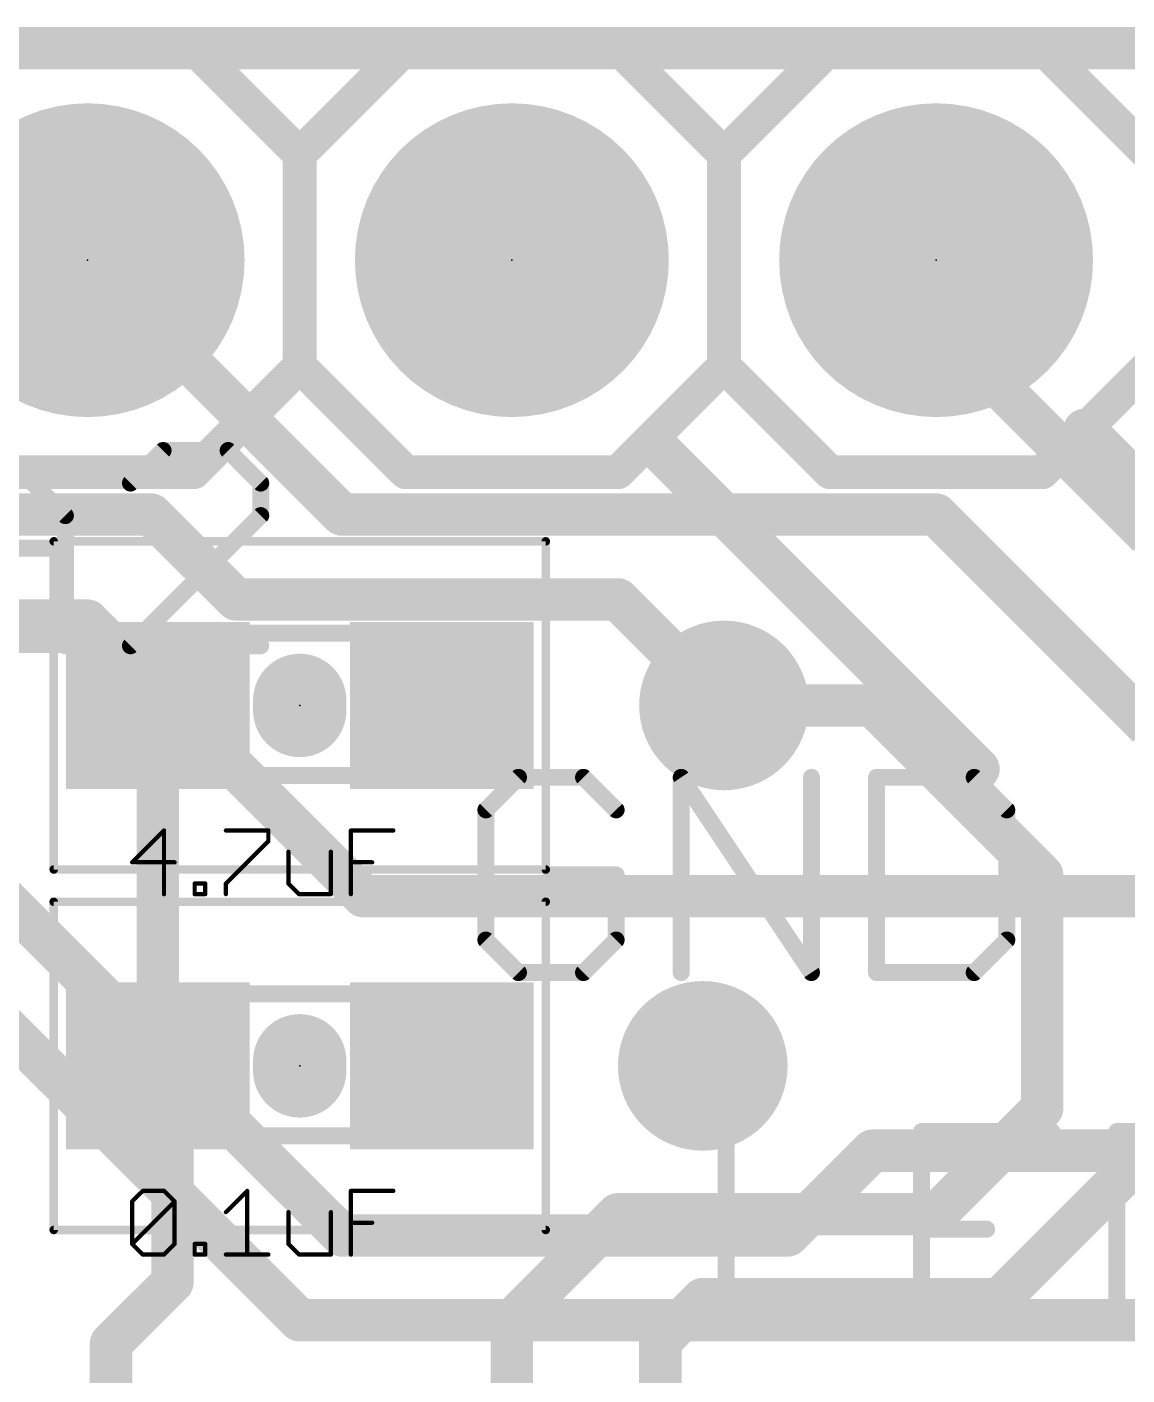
# Model space of a CAD drawing. Extents: x -15 to 92, y -11 to 29.
# Drawn here: x 17.42 to 24, y 21.26 to 29.34 of the extents above; entities that cross this region are included whole.
import ezdxf

# ---------------------------------------------------------------- set-up
doc = ezdxf.new("R2010")
doc.units = 0
for name, color, linetype in [('1', 22, 'CONTINUOUS'), ('16', 175, 'CONTINUOUS'), ('17', 82, 'CONTINUOUS'), ('18', 82, 'CONTINUOUS'), ('20', 7, 'CONTINUOUS'), ('21', 253, 'CONTINUOUS'), ('23', 7, 'CONTINUOUS'), ('27', 253, 'CONTINUOUS'), ('39', 22, 'CONTINUOUS'), ('51', 253, 'CONTINUOUS')]:
    doc.layers.add(name, color=color, linetype=linetype)

# ---------------------------------------------------------------- blocks, each defined once
blk = doc.blocks.new('RECT')
blk.add_solid([(-0.5, -0.5), (0.5, -0.5), (-0.5, 0.5), (0.5, 0.5)])
blk = doc.blocks.new('ROUNDP')
at = {"const_width": 0.5}
blk.add_lwpolyline([(0, -0.25, 1), (0, 0.25, 1), (0, -0.25)], format="xyb", dxfattribs=at)
blk = doc.blocks.new('ROUNDV')
at = {"const_width": 0.5}
blk.add_lwpolyline([(0, -0.25, 1), (0, 0.25, 1), (0, -0.25)], format="xyb", dxfattribs=at)

msp = doc.modelspace()

# ---------------------------------------------------------------- linework, layer by layer
at = {"layer": '1', "const_width": 0.254}
for points in [[(0, 29.21), (46.99, 29.21)], [(17.78, 27.94), (19.304, 26.416)], [(22.86, 27.94), (22.86, 27.559)], [(22.86, 27.559), (24.13, 26.289)], [(19.304, 26.416), (22.86, 26.416)], [(22.86, 26.416), (24.13, 25.146)], [(16.5401, 25.715), (17.758, 25.715)], [(17.758, 25.715), (18.2, 25.273)], [(18.2, 25.273), (18.2, 23.114)], [(22.479, 25.273), (21.59, 25.273)], [(23.495, 24.257), (22.479, 25.273)], [(23.495, 22.86), (23.495, 24.257)], [(18.2, 23.114), (18.288, 23.407)], [(18.288, 23.407), (18.288, 21.818)], [(23.495, 22.86), (22.86, 22.225)], [(23.241, 21.717), (24.13, 22.606)], [(20.955, 22.225), (20.32, 21.59)], [(22.86, 22.225), (20.955, 22.225)], [(18.288, 21.818), (17.92, 21.45)], [(21.209, 21.463), (21.463, 21.717)], [(21.463, 21.717), (23.241, 21.717)], [(20.32, 20.405), (20.32, 21.59)], [(17.92, 21.45), (17.92, 20.405)], [(21.209, 20.494), (21.209, 21.463)]]:
    msp.add_lwpolyline(points, dxfattribs=at)
at = {"layer": '1', "const_width": 0.127}
for points in [[(17.8249, 27.9849, 1), (17.7351, 27.8951)], [(22.9235, 27.94, 1), (22.7965, 27.94)], [(22.9049, 27.6039, 1), (22.8151, 27.5141)], [(22.7965, 27.559, 1), (22.9235, 27.559)], [(19.304, 26.4795, 1), (19.304, 26.3525)], [(19.2591, 26.3711, 1), (19.3489, 26.4609)], [(22.9049, 26.4609, 1), (22.8151, 26.3711)], [(22.86, 26.3525, 1), (22.86, 26.4795)], [(17.8029, 25.7599, 1), (17.7131, 25.6701)], [(17.758, 25.6515, 1), (17.758, 25.7785)], [(18.2635, 25.273, 1), (18.1365, 25.273)], [(18.1551, 25.2281, 1), (18.2449, 25.3179)], [(21.59, 25.3365, 1), (21.59, 25.2095)], [(22.5239, 25.3179, 1), (22.4341, 25.2281)], [(22.479, 25.2095, 1), (22.479, 25.3365)], [(23.5585, 24.257, 1), (23.4315, 24.257)], [(23.4501, 24.2121, 1), (23.5399, 24.3019)], [(18.3515, 23.407, 1), (18.2245, 23.407)], [(18.3488, 23.3887, 1), (18.2272, 23.4253)], [(18.1392, 23.1323, 1), (18.2608, 23.0957)], [(18.1365, 23.114, 1), (18.2635, 23.114)], [(23.5399, 22.8151, 1), (23.4501, 22.9049)], [(23.4315, 22.86, 1), (23.5585, 22.86)], [(20.955, 22.2885, 1), (20.955, 22.1615)], [(20.9999, 22.1801, 1), (20.9101, 22.2699)], [(22.8151, 22.2699, 1), (22.9049, 22.1801)], [(22.86, 22.1615, 1), (22.86, 22.2885)], [(18.3329, 21.7731, 1), (18.2431, 21.8629)], [(18.2245, 21.818, 1), (18.3515, 21.818)], [(21.463, 21.7805, 1), (21.463, 21.6535)], [(21.5079, 21.6721, 1), (21.4181, 21.7619)], [(23.1961, 21.7619, 1), (23.2859, 21.6721)], [(23.241, 21.6535, 1), (23.241, 21.7805)], [(20.3835, 21.59, 1), (20.2565, 21.59)], [(20.2751, 21.6349, 1), (20.3649, 21.5451)], [(17.9835, 21.45, 1), (17.8565, 21.45)], [(21.2725, 21.463, 1), (21.1455, 21.463)], [(21.1641, 21.5079, 1), (21.2539, 21.4181)], [(17.8751, 21.4949, 1), (17.9649, 21.4051)]]:
    msp.add_lwpolyline(points, format="xyb", dxfattribs=at)
at = {"layer": '16', "const_width": 0.254}
for points in [[(0, 29.21), (46.99, 29.21)], [(18.161, 26.416), (14.224, 26.416)], [(18.669, 25.908), (18.161, 26.416)], [(20.955, 25.908), (18.669, 25.908)], [(21.59, 25.273), (20.955, 25.908)], [(17.78, 25.781), (12.319, 25.781)], [(17.78, 25.781), (19.431, 24.13)], [(19.304, 22.098), (16.637, 24.765)], [(29.21, 24.13), (19.431, 24.13)], [(16.764, 23.876), (19.05, 21.59)], [(22.479, 22.606), (21.971, 22.098)], [(28.829, 22.606), (22.479, 22.606)], [(21.971, 22.098), (19.304, 22.098)], [(19.05, 21.59), (27.94, 21.59)]]:
    msp.add_lwpolyline(points, dxfattribs=at)
at = {"layer": '16', "const_width": 0.127}
for points in [[(18.2059, 26.4609, 1), (18.1161, 26.3711)], [(18.161, 26.3525, 1), (18.161, 26.4795)], [(18.669, 25.9715, 1), (18.669, 25.8445)], [(18.6241, 25.8631, 1), (18.7139, 25.9529)], [(20.9999, 25.9529, 1), (20.9101, 25.8631)], [(20.955, 25.8445, 1), (20.955, 25.9715)], [(17.8249, 25.8259, 1), (17.7351, 25.7361)], [(17.78, 25.7175, 1), (17.78, 25.8445)], [(21.5451, 25.2281, 1), (21.6349, 25.3179)], [(19.431, 24.1935, 1), (19.431, 24.0665)], [(19.3861, 24.0851, 1), (19.4759, 24.1749)], [(22.479, 22.6695, 1), (22.479, 22.5425)], [(22.5239, 22.5611, 1), (22.4341, 22.6509)], [(19.304, 22.1615, 1), (19.304, 22.0345)], [(19.2591, 22.0531, 1), (19.3489, 22.1429)], [(21.9261, 22.1429, 1), (22.0159, 22.0531)], [(21.971, 22.0345, 1), (21.971, 22.1615)], [(19.05, 21.6535, 1), (19.05, 21.5265)], [(19.0051, 21.5451, 1), (19.0949, 21.6349)]]:
    msp.add_lwpolyline(points, format="xyb", dxfattribs=at)
at = {"layer": '20', "const_width": 0.2032}
msp.add_lwpolyline([(46.99, 29.21), (0, 29.21)], dxfattribs=at)
at = {"layer": '21'}
for points, const_width in [([(18.415, 29.21), (17.145, 29.21)], 0.2032), ([(19.05, 28.575), (18.415, 29.21)], 0.2032), ([(19.685, 29.21), (19.05, 28.575)], 0.2032), ([(20.955, 29.21), (19.685, 29.21)], 0.2032), ([(21.59, 28.575), (20.955, 29.21)], 0.2032), ([(22.225, 29.21), (21.59, 28.575)], 0.2032), ([(23.495, 29.21), (22.225, 29.21)], 0.2032), ([(24.13, 28.575), (23.495, 29.21)], 0.2032), ([(19.05, 27.305), (19.05, 28.575)], 0.2032), ([(19.05, 28.575), (19.05, 27.305)], 0.2032), ([(21.59, 27.305), (21.59, 28.575)], 0.2032), ([(21.59, 28.575), (21.59, 27.305)], 0.2032), ([(18.415, 26.67), (19.05, 27.305)], 0.2032), ([(19.05, 27.305), (19.685, 26.67)], 0.2032), ([(20.955, 26.67), (21.59, 27.305)], 0.2032), ([(21.59, 27.305), (22.225, 26.67)], 0.2032), ([(23.495, 26.67), (24.13, 27.305)], 0.2032), ([(23.749, 26.924), (24.257, 26.416)], 0.254), ([(23.114, 24.892), (21.209, 26.797)], 0.254), ([(17.2572, 26.7998), (17.647, 26.41)], 0.1016), ([(18.2317, 26.7998), (18.0368, 26.6049)], 0.1016), ([(18.6215, 26.7998), (18.2317, 26.7998)], 0.1016), ([(18.8164, 26.6049), (18.6215, 26.7998)], 0.1016), ([(17.145, 26.67), (18.415, 26.67)], 0.2032), ([(19.685, 26.67), (20.955, 26.67)], 0.2032), ([(22.225, 26.67), (23.495, 26.67)], 0.2032), ([(18.8164, 26.41), (18.8164, 26.6049)], 0.1016), ([(17.647, 26.41), (17.647, 25.6304)], 0.1016), ([(18.0368, 25.6304), (18.8164, 26.41)], 0.1016), ([(16.8674, 26.2151), (17.647, 26.2151)], 0.1016), ([(18.8164, 25.6304), (18.0368, 25.6304)], 0.1016), ([(19.05, 25.3035), (19.05, 25.2425)], 0.5588), ([(20.3595, 24.8422), (20.1646, 24.6473)], 0.1016), ([(20.7493, 24.8422), (20.3595, 24.8422)], 0.1016), ([(20.9442, 24.6473), (20.7493, 24.8422)], 0.1016), ([(21.334, 23.6728), (21.334, 24.8422)], 0.1016), ([(21.334, 24.8422), (22.1136, 23.6728)], 0.1016), ([(22.1136, 23.6728), (22.1136, 24.8422)], 0.1016), ([(22.5034, 24.8422), (22.5034, 23.6728)], 0.1016), ([(23.0881, 24.8422), (22.5034, 24.8422)], 0.1016), ([(23.283, 24.6473), (23.0881, 24.8422)], 0.1016), ([(20.1646, 24.6473), (20.1646, 23.8677)], 0.1016), ([(23.283, 23.8677), (23.283, 24.6473)], 0.1016), ([(20.9442, 24.2575), (20.5544, 24.2575)], 0.1016), ([(20.9442, 23.8677), (20.9442, 24.2575)], 0.1016), ([(20.1646, 23.8677), (20.3595, 23.6728)], 0.1016), ([(20.7493, 23.6728), (20.9442, 23.8677)], 0.1016), ([(23.0881, 23.6728), (23.283, 23.8677)], 0.1016), ([(20.3595, 23.6728), (20.7493, 23.6728)], 0.1016), ([(22.5034, 23.6728), (23.0881, 23.6728)], 0.1016), ([(19.05, 23.1445), (19.05, 23.0835)], 0.5588), ([(21.6036, 22.7204), (21.6036, 21.551)], 0.1016), ([(23.5526, 22.7204), (22.773, 22.7204)], 0.1016), ([(22.773, 22.7204), (22.773, 21.551)], 0.1016), ([(23.9424, 22.7204), (23.9424, 21.551)], 0.1016), ([(24.5271, 22.7204), (23.9424, 22.7204)], 0.1016), ([(22.773, 22.1357), (23.1628, 22.1357)], 0.1016), ([(21.6036, 21.551), (22.3832, 21.551)], 0.1016), ([(22.773, 21.551), (23.5526, 21.551)], 0.1016), ([(23.9424, 21.551), (24.5271, 21.551)], 0.1016)]:
    msp.add_lwpolyline(points, dxfattribs=dict(at, const_width=const_width))
for points, const_width in [([(18.4509, 29.2459, 1), (18.3791, 29.1741)], 0.1016), ([(18.415, 29.1592, 1), (18.415, 29.2608)], 0.1016), ([(19.685, 29.2608, 1), (19.685, 29.1592)], 0.1016), ([(19.7209, 29.1741, 1), (19.6491, 29.2459)], 0.1016), ([(20.9909, 29.2459, 1), (20.9191, 29.1741)], 0.1016), ([(20.955, 29.1592, 1), (20.955, 29.2608)], 0.1016), ([(22.225, 29.2608, 1), (22.225, 29.1592)], 0.1016), ([(22.2609, 29.1741, 1), (22.1891, 29.2459)], 0.1016), ([(23.5309, 29.2459, 1), (23.4591, 29.1741)], 0.1016), ([(23.495, 29.1592, 1), (23.495, 29.2608)], 0.1016), ([(19.1008, 28.575, 1), (18.9992, 28.575)], 0.1016), ([(19.1008, 28.575, 1), (18.9992, 28.575)], 0.1016), ([(21.6408, 28.575, 1), (21.5392, 28.575)], 0.1016), ([(21.6408, 28.575, 1), (21.5392, 28.575)], 0.1016), ([(19.0141, 28.6109, 1), (19.0859, 28.5391)], 0.1016), ([(19.0141, 28.5391, 1), (19.0859, 28.6109)], 0.1016), ([(21.5541, 28.6109, 1), (21.6259, 28.5391)], 0.1016), ([(21.5541, 28.5391, 1), (21.6259, 28.6109)], 0.1016), ([(19.0859, 27.3409, 1), (19.0141, 27.2691)], 0.1016), ([(19.0859, 27.2691, 1), (19.0141, 27.3409)], 0.1016), ([(21.6259, 27.3409, 1), (21.5541, 27.2691)], 0.1016), ([(21.6259, 27.2691, 1), (21.5541, 27.3409)], 0.1016), ([(18.9992, 27.305, 1), (19.1008, 27.305)], 0.1016), ([(18.9992, 27.305, 1), (19.1008, 27.305)], 0.1016), ([(21.5392, 27.305, 1), (21.6408, 27.305)], 0.1016), ([(21.5392, 27.305, 1), (21.6408, 27.305)], 0.1016), ([(23.7939, 26.9689, 1), (23.7041, 26.8791)], 0.127), ([(21.2539, 26.8419, 1), (21.1641, 26.7521)], 0.127), ([(18.2317, 26.8252, 1), (18.2317, 26.7744)], 0.0508), ([(18.2497, 26.7818, 1), (18.2137, 26.8178)], 0.0508), ([(18.6395, 26.8178, 1), (18.6035, 26.7818)], 0.0508), ([(18.6215, 26.7744, 1), (18.6215, 26.8252)], 0.0508), ([(18.3791, 26.7059, 1), (18.4509, 26.6341)], 0.1016), ([(18.415, 26.6192, 1), (18.415, 26.7208)], 0.1016), ([(19.685, 26.7208, 1), (19.685, 26.6192)], 0.1016), ([(19.6491, 26.6341, 1), (19.7209, 26.7059)], 0.1016), ([(20.9191, 26.7059, 1), (20.9909, 26.6341)], 0.1016), ([(20.955, 26.6192, 1), (20.955, 26.7208)], 0.1016), ([(22.225, 26.7208, 1), (22.225, 26.6192)], 0.1016), ([(22.1891, 26.6341, 1), (22.2609, 26.7059)], 0.1016), ([(23.4591, 26.7059, 1), (23.5309, 26.6341)], 0.1016), ([(23.495, 26.6192, 1), (23.495, 26.7208)], 0.1016), ([(18.0188, 26.6229, 1), (18.0548, 26.5869)], 0.0508), ([(18.8418, 26.6049, 1), (18.791, 26.6049)], 0.0508), ([(18.7984, 26.5869, 1), (18.8344, 26.6229)], 0.0508), ([(17.6724, 26.41, 1), (17.6216, 26.41)], 0.0508), ([(17.629, 26.392, 1), (17.665, 26.428)], 0.0508), ([(18.791, 26.41, 1), (18.8418, 26.41)], 0.0508), ([(18.8344, 26.392, 1), (18.7984, 26.428)], 0.0508), ([(17.647, 26.1897, 1), (17.647, 26.2405)], 0.0508), ([(18.0368, 25.6558, 1), (18.0368, 25.605)], 0.0508), ([(18.8164, 25.605, 1), (18.8164, 25.6558)], 0.0508), ([(17.6216, 25.6304, 1), (17.6724, 25.6304)], 0.0508), ([(18.0188, 25.6484, 1), (18.0548, 25.6124)], 0.0508), ([(19.1897, 25.3035, 1), (18.9103, 25.3035)], 0.2794), ([(18.9103, 25.2425, 1), (19.1897, 25.2425)], 0.2794), ([(23.0691, 24.8471, 1), (23.1589, 24.9369)], 0.127), ([(20.3595, 24.8676, 1), (20.3595, 24.8168)], 0.0508), ([(20.3775, 24.8242, 1), (20.3415, 24.8602)], 0.0508), ([(20.7673, 24.8602, 1), (20.7313, 24.8242)], 0.0508), ([(20.7493, 24.8168, 1), (20.7493, 24.8676)], 0.0508), ([(21.3594, 24.8422, 1), (21.3086, 24.8422)], 0.0508), ([(21.3551, 24.8563, 1), (21.3129, 24.8281)], 0.0508), ([(22.139, 24.8422, 1), (22.0882, 24.8422)], 0.0508), ([(22.5288, 24.8422, 1), (22.478, 24.8422)], 0.0508), ([(22.5034, 24.8676, 1), (22.5034, 24.8168)], 0.0508), ([(23.1061, 24.8602, 1), (23.0701, 24.8242)], 0.0508), ([(23.0881, 24.8168, 1), (23.0881, 24.8676)], 0.0508), ([(20.1466, 24.6653, 1), (20.1826, 24.6293)], 0.0508), ([(20.19, 24.6473, 1), (20.1392, 24.6473)], 0.0508), ([(20.9262, 24.6293, 1), (20.9622, 24.6653)], 0.0508), ([(23.3084, 24.6473, 1), (23.2576, 24.6473)], 0.0508), ([(23.265, 24.6293, 1), (23.301, 24.6653)], 0.0508), ([(20.5544, 24.2829, 1), (20.5544, 24.2321)], 0.0508), ([(20.9696, 24.2575, 1), (20.9188, 24.2575)], 0.0508), ([(20.9442, 24.2321, 1), (20.9442, 24.2829)], 0.0508), ([(20.1826, 23.8857, 1), (20.1466, 23.8497)], 0.0508), ([(20.9622, 23.8497, 1), (20.9262, 23.8857)], 0.0508), ([(23.301, 23.8497, 1), (23.265, 23.8857)], 0.0508), ([(20.1392, 23.8677, 1), (20.19, 23.8677)], 0.0508), ([(20.9188, 23.8677, 1), (20.9696, 23.8677)], 0.0508), ([(23.2576, 23.8677, 1), (23.3084, 23.8677)], 0.0508), ([(20.3595, 23.6982, 1), (20.3595, 23.6474)], 0.0508), ([(20.3415, 23.6548, 1), (20.3775, 23.6908)], 0.0508), ([(20.7313, 23.6908, 1), (20.7673, 23.6548)], 0.0508), ([(20.7493, 23.6474, 1), (20.7493, 23.6982)], 0.0508), ([(21.3086, 23.6728, 1), (21.3594, 23.6728)], 0.0508), ([(22.0882, 23.6728, 1), (22.139, 23.6728)], 0.0508), ([(22.0925, 23.6587, 1), (22.1347, 23.6869)], 0.0508), ([(22.5034, 23.6982, 1), (22.5034, 23.6474)], 0.0508), ([(22.478, 23.6728, 1), (22.5288, 23.6728)], 0.0508), ([(23.0701, 23.6908, 1), (23.1061, 23.6548)], 0.0508), ([(23.0881, 23.6474, 1), (23.0881, 23.6982)], 0.0508), ([(19.1897, 23.1445, 1), (18.9103, 23.1445)], 0.2794), ([(18.9103, 23.0835, 1), (19.1897, 23.0835)], 0.2794), ([(21.629, 22.7204, 1), (21.5782, 22.7204)], 0.0508), ([(22.773, 22.7458, 1), (22.773, 22.695)], 0.0508), ([(22.7984, 22.7204, 1), (22.7476, 22.7204)], 0.0508), ([(23.5526, 22.695, 1), (23.5526, 22.7458)], 0.0508), ([(23.9678, 22.7204, 1), (23.917, 22.7204)], 0.0508), ([(23.9424, 22.7458, 1), (23.9424, 22.695)], 0.0508), ([(22.773, 22.1611, 1), (22.773, 22.1103)], 0.0508), ([(23.1628, 22.1103, 1), (23.1628, 22.1611)], 0.0508), ([(21.6036, 21.5764, 1), (21.6036, 21.5256)], 0.0508), ([(21.5782, 21.551, 1), (21.629, 21.551)], 0.0508), ([(22.3832, 21.5256, 1), (22.3832, 21.5764)], 0.0508), ([(22.773, 21.5764, 1), (22.773, 21.5256)], 0.0508), ([(22.7476, 21.551, 1), (22.7984, 21.551)], 0.0508), ([(23.5526, 21.5256, 1), (23.5526, 21.5764)], 0.0508), ([(23.9424, 21.5764, 1), (23.9424, 21.5256)], 0.0508), ([(23.917, 21.551, 1), (23.9678, 21.551)], 0.0508)]:
    msp.add_lwpolyline(points, format="xyb", dxfattribs=dict(at, const_width=const_width))
at = {"layer": '23'}
for p in [(17.78, 27.94), (20.32, 27.94), (22.86, 27.94), (19.05, 25.273), (19.05, 23.114)]:
    msp.add_point(p, dxfattribs=at)
at = {"layer": '27', "const_width": 0.0254}
for points in [[(18.2374, 24.524), (18.0467, 24.3334)], [(18.2374, 24.1427), (18.2374, 24.524)], [(18.608, 24.524), (18.8622, 24.524)], [(18.8622, 24.4605), (18.608, 24.2063)], [(18.8622, 24.524), (18.8622, 24.4605)], [(19.3564, 24.1427), (19.3564, 24.524)], [(19.3564, 24.524), (19.6106, 24.524)], [(18.9822, 24.3969), (18.9822, 24.2063)], [(19.2364, 24.1427), (19.2364, 24.3969)], [(18.0467, 24.3334), (18.3009, 24.3334)], [(19.3564, 24.3334), (19.4835, 24.3334)], [(18.4209, 24.1427), (18.4209, 24.2063)], [(18.4209, 24.2063), (18.4845, 24.2063)], [(18.4845, 24.1427), (18.4209, 24.1427)], [(18.4845, 24.2063), (18.4845, 24.1427)], [(18.608, 24.2063), (18.608, 24.1427)], [(18.9822, 24.2063), (19.0458, 24.1427)], [(19.0458, 24.1427), (19.2364, 24.1427)], [(18.0467, 22.3015), (18.1103, 22.365)], [(18.1103, 22.365), (18.2374, 22.365)], [(18.2374, 22.365), (18.3009, 22.3015)], [(18.608, 22.2379), (18.7351, 22.365)], [(18.7351, 22.365), (18.7351, 21.9837)], [(19.3564, 21.9837), (19.3564, 22.365)], [(19.3564, 22.365), (19.6106, 22.365)], [(18.0467, 22.0473), (18.0467, 22.3015)], [(18.0467, 22.0473), (18.3009, 22.3015)], [(18.3009, 22.3015), (18.3009, 22.0473)], [(18.9822, 22.2379), (18.9822, 22.0473)], [(19.2364, 21.9837), (19.2364, 22.2379)], [(19.3564, 22.1744), (19.4835, 22.1744)], [(18.1103, 21.9837), (18.0467, 22.0473)], [(18.3009, 22.0473), (18.2374, 21.9837)], [(18.4209, 21.9837), (18.4209, 22.0473)], [(18.4209, 22.0473), (18.4845, 22.0473)], [(18.4845, 22.0473), (18.4845, 21.9837)], [(18.9822, 22.0473), (19.0458, 21.9837)], [(18.2374, 21.9837), (18.1103, 21.9837)], [(18.4845, 21.9837), (18.4209, 21.9837)], [(18.608, 21.9837), (18.8622, 21.9837)], [(19.0458, 21.9837), (19.2364, 21.9837)]]:
    msp.add_lwpolyline(points, dxfattribs=at)
at = {"layer": '27', "const_width": 0.0127}
for points in [[(18.2437, 24.524, 1), (18.231, 24.524)], [(18.2419, 24.5195, 1), (18.2329, 24.5285)], [(18.608, 24.5304, 1), (18.608, 24.5177)], [(18.8686, 24.524, 1), (18.8559, 24.524)], [(18.8667, 24.456, 1), (18.8577, 24.465)], [(18.8622, 24.5177, 1), (18.8622, 24.5304)], [(19.3564, 24.5304, 1), (19.3564, 24.5177)], [(19.3628, 24.524, 1), (19.3501, 24.524)], [(19.6106, 24.5177, 1), (19.6106, 24.5304)], [(18.8559, 24.4605, 1), (18.8686, 24.4605)], [(18.9886, 24.3969, 1), (18.9759, 24.3969)], [(19.2428, 24.3969, 1), (19.2301, 24.3969)], [(18.0467, 24.3397, 1), (18.0467, 24.327)], [(18.0422, 24.3379, 1), (18.0512, 24.3289)], [(18.3009, 24.327, 1), (18.3009, 24.3397)], [(19.3564, 24.3397, 1), (19.3564, 24.327)], [(19.4835, 24.327, 1), (19.4835, 24.3397)], [(18.231, 24.1427, 1), (18.2437, 24.1427)], [(18.4273, 24.2063, 1), (18.4146, 24.2063)], [(18.4209, 24.2126, 1), (18.4209, 24.1999)], [(18.4209, 24.1491, 1), (18.4209, 24.1364)], [(18.4146, 24.1427, 1), (18.4273, 24.1427)], [(18.4908, 24.2063, 1), (18.4781, 24.2063)], [(18.4781, 24.1427, 1), (18.4908, 24.1427)], [(18.4845, 24.1999, 1), (18.4845, 24.2126)], [(18.4845, 24.1364, 1), (18.4845, 24.1491)], [(18.6144, 24.2063, 1), (18.6017, 24.2063)], [(18.6035, 24.2107, 1), (18.6125, 24.2018)], [(18.6017, 24.1427, 1), (18.6144, 24.1427)], [(18.9867, 24.2107, 1), (18.9777, 24.2018)], [(18.9759, 24.2063, 1), (18.9886, 24.2063)], [(19.0458, 24.1491, 1), (19.0458, 24.1364)], [(19.0413, 24.1382, 1), (19.0503, 24.1472)], [(19.2301, 24.1427, 1), (19.2428, 24.1427)], [(19.2364, 24.1364, 1), (19.2364, 24.1491)], [(19.3501, 24.1427, 1), (19.3628, 24.1427)], [(18.1103, 22.3714, 1), (18.1103, 22.3587)], [(18.1147, 22.3605, 1), (18.1058, 22.3695)], [(18.2419, 22.3695, 1), (18.2329, 22.3605)], [(18.2374, 22.3587, 1), (18.2374, 22.3714)], [(18.7415, 22.365, 1), (18.7288, 22.365)], [(18.7396, 22.3605, 1), (18.7306, 22.3695)], [(19.3564, 22.3714, 1), (19.3564, 22.3587)], [(19.3628, 22.365, 1), (19.3501, 22.365)], [(19.6106, 22.3587, 1), (19.6106, 22.3714)], [(18.0422, 22.306, 1), (18.0512, 22.297)], [(18.0531, 22.3015, 1), (18.0404, 22.3015)], [(18.3073, 22.3015, 1), (18.2946, 22.3015)], [(18.3054, 22.297, 1), (18.2964, 22.306)], [(18.2964, 22.297, 1), (18.3054, 22.306)], [(18.6035, 22.2424, 1), (18.6125, 22.2334)], [(18.9886, 22.2379, 1), (18.9759, 22.2379)], [(19.2428, 22.2379, 1), (19.2301, 22.2379)], [(19.3564, 22.1807, 1), (19.3564, 22.168)], [(19.4835, 22.168, 1), (19.4835, 22.1807)], [(18.0512, 22.0517, 1), (18.0422, 22.0428)], [(18.0422, 22.0517, 1), (18.0512, 22.0428)], [(18.0404, 22.0473, 1), (18.0531, 22.0473)], [(18.2946, 22.0473, 1), (18.3073, 22.0473)], [(18.3054, 22.0428, 1), (18.2964, 22.0517)], [(18.4273, 22.0473, 1), (18.4146, 22.0473)], [(18.4209, 22.0536, 1), (18.4209, 22.0409)], [(18.4908, 22.0473, 1), (18.4781, 22.0473)], [(18.4845, 22.0409, 1), (18.4845, 22.0536)], [(18.9867, 22.0517, 1), (18.9777, 22.0428)], [(18.9759, 22.0473, 1), (18.9886, 22.0473)], [(18.1103, 21.9901, 1), (18.1103, 21.9774)], [(18.1058, 21.9792, 1), (18.1147, 21.9882)], [(18.2329, 21.9882, 1), (18.2419, 21.9792)], [(18.2374, 21.9774, 1), (18.2374, 21.9901)], [(18.4209, 21.9901, 1), (18.4209, 21.9774)], [(18.4146, 21.9837, 1), (18.4273, 21.9837)], [(18.4781, 21.9837, 1), (18.4908, 21.9837)], [(18.4845, 21.9774, 1), (18.4845, 21.9901)], [(18.608, 21.9901, 1), (18.608, 21.9774)], [(18.7288, 21.9837, 1), (18.7415, 21.9837)], [(18.8622, 21.9774, 1), (18.8622, 21.9901)], [(19.0458, 21.9901, 1), (19.0458, 21.9774)], [(19.0413, 21.9792, 1), (19.0503, 21.9882)], [(19.2301, 21.9837, 1), (19.2428, 21.9837)], [(19.2364, 21.9774, 1), (19.2364, 21.9901)], [(19.3501, 21.9837, 1), (19.3628, 21.9837)]]:
    msp.add_lwpolyline(points, format="xyb", dxfattribs=at)
at = {"layer": '39', "const_width": 0.0508}
for points in [[(17.577, 26.256), (20.523, 26.256)], [(17.577, 24.29), (17.577, 26.256)], [(20.523, 26.256), (20.523, 24.29)], [(20.523, 24.29), (17.577, 24.29)], [(17.577, 24.097), (20.523, 24.097)], [(17.577, 22.131), (17.577, 24.097)], [(20.523, 24.097), (20.523, 22.131)], [(20.523, 22.131), (17.577, 22.131)]]:
    msp.add_lwpolyline(points, dxfattribs=at)
at = {"layer": '39', "const_width": 0.0254}
for points in [[(17.577, 26.2687, 1), (17.577, 26.2433)], [(17.5897, 26.256, 1), (17.5643, 26.256)], [(20.5357, 26.256, 1), (20.5103, 26.256)], [(20.523, 26.2433, 1), (20.523, 26.2687)], [(17.577, 24.3027, 1), (17.577, 24.2773)], [(20.523, 24.2773, 1), (20.523, 24.3027)], [(17.5643, 24.29, 1), (17.5897, 24.29)], [(20.5103, 24.29, 1), (20.5357, 24.29)], [(17.577, 24.1097, 1), (17.577, 24.0843)], [(17.5897, 24.097, 1), (17.5643, 24.097)], [(20.5357, 24.097, 1), (20.5103, 24.097)], [(20.523, 24.0843, 1), (20.523, 24.1097)], [(17.577, 22.1437, 1), (17.577, 22.1183)], [(17.5643, 22.131, 1), (17.5897, 22.131)], [(20.5103, 22.131, 1), (20.5357, 22.131)], [(20.523, 22.1183, 1), (20.523, 22.1437)]]:
    msp.add_lwpolyline(points, format="xyb", dxfattribs=at)
at = {"layer": '51', "const_width": 0.1016}
for points in [[(18.694, 25.705), (19.406, 25.705)], [(18.694, 24.854), (19.406, 24.854)], [(18.694, 23.546), (19.406, 23.546)], [(18.694, 22.695), (19.406, 22.695)]]:
    msp.add_lwpolyline(points, dxfattribs=at)
at = {"layer": '51', "const_width": 0.0508}
for points in [[(18.694, 25.7304, 1), (18.694, 25.6796)], [(19.406, 25.6796, 1), (19.406, 25.7304)], [(18.694, 24.8794, 1), (18.694, 24.8286)], [(19.406, 24.8286, 1), (19.406, 24.8794)], [(18.694, 23.5714, 1), (18.694, 23.5206)], [(19.406, 23.5206, 1), (19.406, 23.5714)], [(18.694, 22.7204, 1), (18.694, 22.6696)], [(19.406, 22.6696, 1), (19.406, 22.7204)]]:
    msp.add_lwpolyline(points, format="xyb", dxfattribs=at)

# ---------------------------------------------------------------- block references
at = {"layer": '1', "xscale": 1.1}
for p in [(18.2, 25.273), (19.9, 25.273), (18.2, 23.114), (19.9, 23.114)]:
    msp.add_blockref('RECT', p, dxfattribs=at)
at = {"layer": '17', "xscale": 1.8796, "yscale": 1.8796, "rotation": 90}
for p in [(17.78, 27.94), (17.78, 27.94), (20.32, 27.94), (20.32, 27.94), (22.86, 27.94), (22.86, 27.94)]:
    msp.add_blockref('ROUNDP', p, dxfattribs=at)
at = {"layer": '18', "xscale": 1.016, "yscale": 1.016}
for p in [(21.59, 25.273), (21.59, 25.273), (21.463, 23.114), (21.463, 23.114)]:
    msp.add_blockref('ROUNDV', p, dxfattribs=at)
at = {"layer": '51'}
for p, xscale, yscale in [((17.78, 27.94), 0.508, 0.508), ((20.32, 27.94), 0.508, 0.508), ((22.86, 27.94), 0.508, 0.508), ((18.4619, 25.2781), 0.5001, 0.95), ((19.6303, 25.2781), 0.5001, 0.95), ((18.4619, 23.1191), 0.5001, 0.95), ((19.6303, 23.1191), 0.5001, 0.95)]:
    msp.add_blockref('RECT', p, dxfattribs=dict(at, xscale=xscale, yscale=yscale))

doc.saveas('drawing.dxf')
